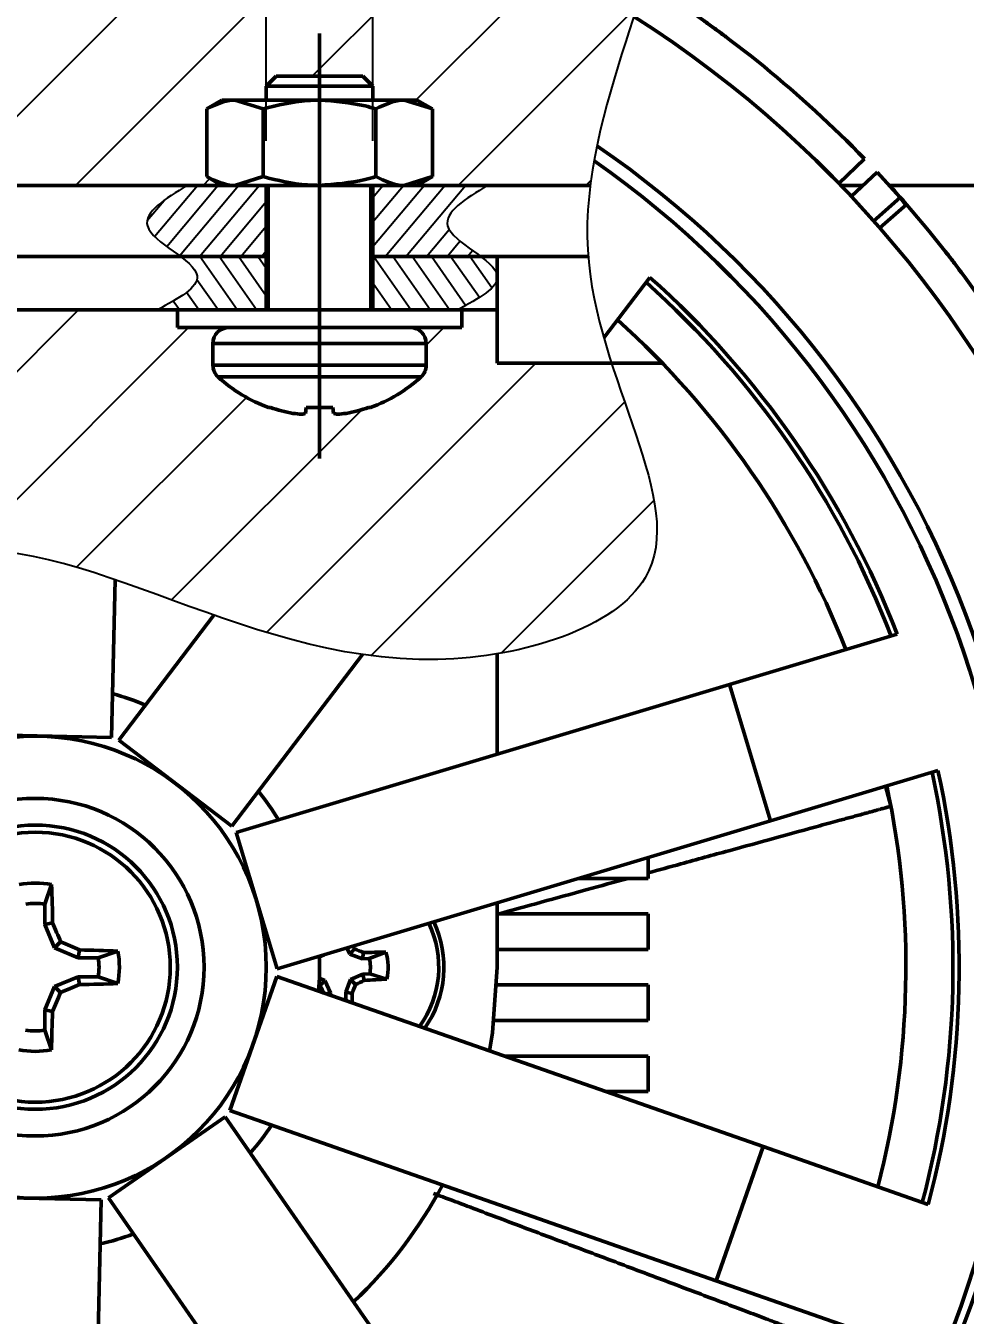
# Model space of a CAD drawing. Header units: inches. Extents: x -1846 to 3013, y 0 to 1997.
# Drawn here: x 2774.52 to 2800.96, y 343.56 to 379.84 of the extents above; entities that cross this region are included whole.
import ezdxf

# ---------------------------------------------------------------- set-up
doc = ezdxf.new("R2010")
doc.units = ezdxf.units.IN
doc.layers.add('Basic', color=7, linetype='Continuous', lineweight=50)
doc.layers.add('Thin', color=3, linetype='Continuous', lineweight=25)
doc.styles.get("Standard").update_dxf_attribs({"font": '', "height": 4})
doc.styles.get('Standard').set_extended_font_data('TCVN 7284', italic=True)
doc.dimstyles.new('TCVN 7284', dxfattribs={"dimscale": 2, "dimtxt": 4, "dimasz": 2.5, "dimexe": 1.25, "dimexo": 0.625, "dimtad": 1, "dimtoh": 1, "dimdec": 0, "dimlfac": 0.66, "dimtxsty": 'Standard', "dimcen": 2.5, "dimclrd": 7, "dimclre": 7, "dimclrt": 7, "dimadec": 0, "dimazin": 0, "dimtfac": 1, "dimtdec": 0, "dimtofl": 0, "dimtmove": 0, "dimatfit": 3, "dimfxl": 1, "dimlwd": 25, "dimlwe": 25, "dimarcsym": 0})
pattern_1 = [(45, (2422.980875405628, -250.585622784545), (-1.796051224213831, 1.796051224213831), [])]

# ---------------------------------------------------------------- blocks, each defined once
blk = doc.blocks.new('*D6')
at = {"layer": 'Basic', "color": 7, "linetype": 'Continuous', "lineweight": 25, "transparency": 16777216}
for p, q in [((2781.290936280948, 376.6033918542945), (2781.290936280948, 396.6942086368789)), ((2784.290936280948, 376.6033918542945), (2784.290936280948, 396.6942086368789)), ((2776.290936280948, 394.1942086368789), (2771.290936280948, 394.1942086368789)), ((2789.290936280948, 394.1942086368789), (2811.290936280948, 394.1942086368789))]:
    blk.add_line(p, q, dxfattribs=at)
at = {"layer": 'Basic', "color": 7, "transparency": 16777216}
for points in [[(2776.290936280948, 395.0275419702122), (2776.290936280948, 393.3608753035456), (2781.290936280948, 394.1942086368789)], [(2789.290936280948, 395.0275419702122), (2789.290936280948, 393.3608753035456), (2784.290936280948, 394.1942086368789)]]:
    blk.add_solid(points, dxfattribs=at)
at = {"layer": 'Defpoints', "color": 0, "transparency": 16777216}
for p in [(2784.290936280948, 394.1942086368789), (2781.290936280948, 375.3533918542945), (2784.290936280948, 375.3533918542945)]:
    blk.add_point(p, dxfattribs=at)
at = {"layer": 'Basic', "color": 7, "transparency": 16777216, "insert": (2802.790936280948, 400.7790571217274), "char_height": 4, "attachment_point": 5}
blk.add_mtext('   h7\\P∅3 N6', dxfattribs=at)

msp = doc.modelspace()

# ---------------------------------------------------------------- hatches: boundary and pattern name
at = {"layer": 'Thin'}
h = msp.add_hatch(dxfattribs=at)
h.set_pattern_fill('ANSI31', color=256, scale=0.8)
h.set_pattern_definition(pattern_1)
edge = h.paths.add_edge_path()
edge.add_spline(control_points=[(2791.636518993025, 380.1097806928914), (2791.738705882992, 380.4254485271862), (2791.836125577238, 380.7295594085366), (2791.923923499895, 381.0198278005267)], knot_values=[38.11097613657608, 38.11097613657608, 38.11097613657608, 38.11097613657608, 38.58466875949338, 38.58466875949338, 38.58466875949338, 38.58466875949338], degree=3, periodic=0)
edge.add_spline(control_points=[(2791.923923499895, 381.0198278005267), (2791.931652512664, 381.045380661464), (2791.939306960504, 381.0708262485761), (2791.946883531565, 381.0961630026426)], knot_values=[38.58466875949338, 38.58466875949338, 38.58466875949338, 38.58466875949338, 38.62636879316722, 38.62636879316722, 38.62636879316722, 38.62636879316722], degree=3, periodic=0)
edge.add_spline(control_points=[(2791.946883531565, 381.0961630026426), (2791.946913368302, 381.0962627794505), (2791.946943203831, 381.0963625545706), (2791.946973038153, 381.096462328003)], knot_values=[38.62636879316722, 38.62636879316722, 38.62636879316722, 38.62636879316722, 38.62653300900323, 38.62653300900323, 38.62653300900323, 38.62653300900323], degree=3, periodic=0)
edge.add_spline(control_points=[(2791.946973038153, 381.096462328003), (2792.249310192004, 382.1075533749291), (2792.885130742929, 385.0951709316033), (2789.266304503622, 384.6179454361994), (2785.943140798604, 384.0541054099748)], knot_values=[38.62653300900323, 38.62653300900323, 38.62653300900323, 38.62653300900323, 40.29067503344459, 44.56123976571877, 44.56123976571877, 44.56123976571877, 44.56123976571877], degree=3, periodic=0)
edge.add_spline(control_points=[(2785.943140798604, 384.0541054099748), (2785.942901458221, 384.0540648011755), (2785.942662114108, 384.0540241912328), (2785.942422766266, 384.0539835801472)], knot_values=[44.56123976571877, 44.56123976571877, 44.56123976571877, 44.56123976571877, 44.56154733967228, 44.56154733967228, 44.56154733967228, 44.56154733967228], degree=3, periodic=0)
edge.add_spline(control_points=[(2785.942422766266, 384.0539835801472), (2785.277780712386, 383.9412111606993), (2784.584380441082, 383.8196262732264), (2783.874093501953, 383.7018179068106)], knot_values=[44.56154733967228, 44.56154733967228, 44.56154733967228, 44.56154733967228, 45.41564563453576, 45.41564563453576, 45.41564563453576, 45.41564563453576], degree=3, periodic=0)
edge.add_spline(control_points=[(2783.874093501953, 383.7018179068106), (2780.64697292008, 383.166566893405), (2775.592207583091, 382.5201167453289), (2772.065840781504, 384.3889210220449), (2771.094932156418, 384.9499758362423)], knot_values=[45.41564563453576, 45.41564563453576, 45.41564563453576, 45.41564563453576, 49.29615931774714, 50.90130278334827, 50.90130278334827, 50.90130278334827, 50.90130278334827], degree=3, periodic=0)
edge.add_spline(control_points=[(2771.094932156418, 384.9499758362423), (2769.488583815111, 385.8782294812114), (2766.540135962598, 387.8592162619597), (2762.962861070387, 386.1825874225434), (2761.132165188785, 385.3245606832573)], knot_values=[50.90130278334827, 50.90130278334827, 50.90130278334827, 50.90130278334827, 53.55697961730271, 56.34055631967582, 56.34055631967582, 56.34055631967582, 56.34055631967582], degree=3, periodic=0)
edge.add_spline(control_points=[(2761.132165188785, 385.3245606832573), (2759.425732903307, 383.5811522468431), (2757.71930061783, 381.8377438104291), (2757.051474342363, 379.9902186591409)], knot_values=[0, 0, 0, 0, 3.105272690179789, 3.105272690179789, 3.105272690179789, 3.105272690179789], degree=3, periodic=0)
edge.add_spline(control_points=[(2757.051474342363, 379.9902186591409), (2756.762951975675, 379.1920285478092), (2756.595781197691, 377.7481675511141), (2757.294334297773, 376.2175206844134), (2757.668684902173, 375.5486552977369)], knot_values=[3.105272690179789, 3.105272690179789, 3.105272690179789, 3.105272690179789, 4.446850071446828, 5.474395939148155, 5.474395939148155, 5.474395939148155, 5.474395939148155], degree=3, periodic=0)
edge.add_spline(control_points=[(2757.668684902173, 375.5486552977369), (2757.673970522907, 375.5392112933336), (2757.679270372118, 375.5297662947411), (2757.684584192291, 375.5203203338762)], knot_values=[5.474395939148155, 5.474395939148155, 5.474395939148155, 5.474395939148155, 5.48890431092603, 5.48890431092603, 5.48890431092603, 5.48890431092603], degree=3, periodic=0)
edge.add_spline(control_points=[(2757.684584192291, 375.5203203338762), (2757.715868492735, 375.4647086895058), (2757.747637038523, 375.4090636919692), (2757.779837280635, 375.3533918542945)], knot_values=[5.48890431092603, 5.48890431092603, 5.48890431092603, 5.48890431092603, 5.574320122325622, 5.574320122325622, 5.574320122325622, 5.574320122325622], degree=3, periodic=0)
edge.add_line((2757.779837280636, 375.3533918542945), (2764.040936280948, 375.3533918542945))
edge.add_line((2764.040936280948, 375.3533918542945), (2763.615509800405, 375.5990119473564))
edge.add_line((2763.615509800405, 375.5990119473564), (2763.615509800405, 377.5077717612327))
edge.add_line((2763.615509800405, 377.5077717612327), (2764.040936280948, 377.7533918542946))
edge.add_line((2764.040936280948, 377.7533918542946), (2764.409366420541, 377.7533918542946))
edge.add_line((2764.409366420541, 377.7533918542946), (2765.290936280948, 377.7533918542946))
edge.add_line((2765.290936280948, 377.7533918542946), (2765.290936280948, 378.1417381990181))
edge.add_line((2765.290936280948, 378.1417381990181), (2765.573778993422, 378.4245809114927))
edge.add_line((2765.573778993423, 378.4245809114929), (2768.008093568474, 378.4245809114929))
edge.add_line((2768.008093568473, 378.4245809114929), (2768.290936280948, 378.1417381990182))
edge.add_line((2768.290936280948, 378.1417381990181), (2768.290936280948, 377.7533918542946))
edge.add_line((2768.290936280948, 377.7533918542946), (2769.172506141355, 377.7533918542946))
edge.add_line((2769.172506141355, 377.7533918542946), (2769.540936280948, 377.7533918542946))
edge.add_line((2769.540936280948, 377.7533918542946), (2769.966362761491, 377.5077717612327))
edge.add_line((2769.966362761491, 377.5077717612327), (2769.966362761491, 375.5990119473564))
edge.add_line((2769.966362761491, 375.5990119473564), (2769.540936280948, 375.3533918542945))
edge.add_line((2769.540936280948, 375.3533918542945), (2780.040936280948, 375.3533918542945))
edge.add_line((2780.040936280948, 375.3533918542945), (2779.615509800405, 375.5990119473564))
edge.add_line((2779.615509800405, 375.5990119473564), (2779.615509800405, 377.5077717612327))
edge.add_line((2779.615509800405, 377.5077717612327), (2780.040936280948, 377.7533918542946))
edge.add_line((2780.040936280948, 377.7533918542946), (2780.409366420541, 377.7533918542946))
edge.add_line((2780.409366420541, 377.7533918542946), (2781.290936280948, 377.7533918542946))
edge.add_line((2781.290936280948, 377.7533918542946), (2781.290936280948, 378.1417381990181))
edge.add_line((2781.290936280948, 378.1417381990181), (2781.573778993422, 378.4245809114927))
edge.add_line((2781.573778993423, 378.4245809114929), (2784.008093568474, 378.4245809114929))
edge.add_line((2784.008093568473, 378.4245809114929), (2784.290936280948, 378.1417381990182))
edge.add_line((2784.290936280948, 378.1417381990181), (2784.290936280948, 377.7533918542946))
edge.add_line((2784.290936280948, 377.7533918542946), (2785.172506141355, 377.7533918542946))
edge.add_line((2785.172506141355, 377.7533918542946), (2785.540936280948, 377.7533918542946))
edge.add_line((2785.540936280948, 377.7533918542946), (2785.966362761491, 377.5077717612327))
edge.add_line((2785.966362761491, 377.5077717612327), (2785.966362761491, 375.5990119473564))
edge.add_line((2785.966362761491, 375.5990119473564), (2785.540936280948, 375.3533918542945))
edge.add_line((2785.540936280948, 375.3533918542945), (2790.40962958287, 375.3533918542945))
edge.add_spline(control_points=[(2790.409629582869, 375.353391854294), (2790.438720931038, 375.5857286624429), (2790.474426053988, 375.8175738287511), (2790.515575506266, 376.0483767777931)], knot_values=[35.97891207341614, 35.97891207341614, 35.97891207341614, 35.97891207341614, 36.2736523685154, 36.2736523685154, 36.2736523685154, 36.2736523685154], degree=3, periodic=0)
edge.add_spline(control_points=[(2790.515575506266, 376.0483767777931), (2790.540478955189, 376.1880576030456), (2790.567376450536, 376.3273567045838), (2790.596008773632, 376.4661520421436)], knot_values=[36.2736523685154, 36.2736523685154, 36.2736523685154, 36.2736523685154, 36.45202776547431, 36.45202776547431, 36.45202776547431, 36.45202776547431], degree=3, periodic=0)
edge.add_spline(control_points=[(2790.596008773632, 376.4661520421436), (2790.862298556694, 377.7569931731895), (2791.278643935537, 379.0042607540601), (2791.636518993025, 380.1097806928914)], knot_values=[36.45202776547431, 36.45202776547431, 36.45202776547431, 36.45202776547431, 38.11097613657608, 38.11097613657608, 38.11097613657608, 38.11097613657608], degree=3, periodic=0)
h = msp.add_hatch(dxfattribs=at)
h.set_pattern_fill('ANSI31', color=256, scale=0.14, angle=5)
h.set_pattern_definition([(49.99999999999999, (2422.980875405628, -250.585622784545), (-0.3405067549663857, 0.2857190925056667), [])])
edge = h.paths.add_edge_path()
edge.add_line((2765.290936280948, 373.3533918542945), (2765.290936280948, 375.3533918542945))
edge.add_line((2765.290936280948, 375.3533918542945), (2763.42650696652, 375.3533918542945))
edge.add_spline(control_points=[(2763.42650696652, 375.3533918542945), (2762.78829629783, 374.9663973835646), (2761.700627902778, 374.3068633526831), (2762.782730044567, 373.628160189084), (2763.152057339041, 373.3533918542945)], knot_values=[0, 0, 0, 0, 0.8256060799085844, 1.407036397123466, 1.407036397123466, 1.407036397123466, 1.407036397123466], degree=3, periodic=0)
edge.add_line((2763.152057339041, 373.3533918542945), (2765.290936280948, 373.3533918542945))
edge = h.paths.add_edge_path()
edge.add_line((2770.686487538073, 375.3533918542945), (2768.290936280948, 375.3533918542945))
edge.add_line((2768.290936280948, 375.3533918542945), (2768.290936280948, 373.3533918542945))
edge.add_line((2768.290936280948, 373.3533918542945), (2770.858829079983, 373.3533918542945))
edge.add_spline(control_points=[(2770.858829079984, 373.3533918542945), (2770.483262623427, 373.6366202059738), (2769.372398590955, 374.3155107709107), (2770.430872555955, 374.9752360244585), (2771.054120388095, 375.3533918542945)], knot_values=[0.01886335774924852, 0.01886335774924852, 0.01886335774924852, 0.01886335774924852, 0.6190167807937274, 1.425759502953063, 1.425759502953063, 1.425759502953063, 1.425759502953063], degree=3, periodic=0)
edge = h.paths.add_edge_path()
edge.add_line((2781.290936280948, 373.3533918542945), (2781.290936280948, 375.3533918542945))
edge.add_line((2781.290936280948, 375.3533918542945), (2779.071098825947, 375.3533918542945))
edge.add_spline(control_points=[(2779.071098825947, 375.3533918542945), (2778.447850993808, 374.9752360244585), (2777.389377028807, 374.3155107709107), (2778.50024106128, 373.6366202059738), (2778.875807517836, 373.3533918542945)], knot_values=[0.01886335774924851, 0.01886335774924851, 0.01886335774924851, 0.01886335774924851, 0.8256060799085844, 1.425759502953063, 1.425759502953063, 1.425759502953063, 1.425759502953063], degree=3, periodic=0)
edge.add_line((2778.875807517836, 373.3533918542945), (2781.290936280948, 373.3533918542945))
edge = h.paths.add_edge_path()
edge.add_spline(control_points=[(2787.324114243015, 373.3533918542945), (2786.948547786458, 373.6366202059738), (2785.837683753985, 374.3155107709107), (2786.896157718987, 374.9752360244585), (2787.519405551126, 375.3533918542945)], knot_values=[0.01886335774924852, 0.01886335774924852, 0.01886335774924852, 0.01886335774924852, 0.6190167807937274, 1.425759502953063, 1.425759502953063, 1.425759502953063, 1.425759502953063], degree=3, periodic=0)
edge.add_line((2787.151772701105, 375.3533918542945), (2784.290936280948, 375.3533918542945))
edge.add_line((2784.290936280948, 375.3533918542945), (2784.290936280948, 373.3533918542945))
edge.add_line((2784.290936280948, 373.3533918542945), (2787.324114243014, 373.3533918542945))
h = msp.add_hatch(dxfattribs=at)
h.set_pattern_fill('ANSI31', color=256, scale=0.14, angle=80)
h.set_pattern_definition([(125, (2422.980875405628, -250.585622784545), (-0.3641130836864568, -0.25495472595804), [])])
edge = h.paths.add_edge_path()
edge.add_line((2765.290936280948, 371.8533918542945), (2765.290936280948, 373.3533918542945))
edge.add_line((2765.290936280948, 373.3533918542945), (2763.15205733904, 373.3533918542945))
edge.add_spline(control_points=[(2763.152057339041, 373.3533918542945), (2763.411989385884, 373.1600102744914), (2764.020409330837, 372.6362883018209), (2763.157098780812, 372.1574721059668), (2762.591083961745, 371.8533918542943)], knot_values=[1.407036397123466, 1.407036397123466, 1.407036397123466, 1.407036397123466, 1.816246262498185, 2.531669368824122, 2.531669368824122, 2.531669368824122, 2.531669368824122], degree=3, periodic=0)
edge.add_line((2763.126835170513, 371.8533918542945), (2765.290936280948, 371.8533918542945))
edge = h.paths.add_edge_path()
edge.add_spline(control_points=[(2770.213028028517, 371.8533918542945), (2770.796005547024, 372.1662990631004), (2771.688188044207, 372.6451688755322), (2771.103189476815, 373.1691107738042), (2770.858829079984, 373.3533918542945)], knot_values=[1.425759502953063, 1.425759502953063, 1.425759502953063, 1.425759502953063, 2.161986335596903, 2.552473095142025, 2.552473095142025, 2.552473095142025, 2.552473095142025], degree=3, periodic=0)
edge.add_line((2770.858829079984, 373.3533918542945), (2768.290936280948, 373.3533918542945))
edge.add_line((2768.290936280948, 373.3533918542945), (2768.290936280948, 371.8533918542945))
edge.add_line((2768.290936280948, 371.8533918542945), (2770.213028028517, 371.8533918542945))
edge = h.paths.add_edge_path()
edge.add_line((2781.290936280948, 371.8533918542945), (2781.290936280948, 373.3533918542945))
edge.add_line((2781.290936280948, 373.3533918542945), (2778.875807517836, 373.3533918542945))
edge.add_spline(control_points=[(2778.875807517836, 373.3533918542945), (2779.120167914667, 373.1691107738042), (2779.70516648206, 372.6451688755322), (2778.812983984876, 372.1662990631004), (2778.23000646637, 371.8533918542945)], knot_values=[1.425759502953063, 1.425759502953063, 1.425759502953063, 1.425759502953063, 1.816246262498185, 2.552473095142025, 2.552473095142025, 2.552473095142025, 2.552473095142025], degree=3, periodic=0)
edge.add_line((2778.741808109461, 371.8533918542945), (2778.790936280948, 371.8533918542945))
edge.add_line((2778.790936280948, 371.8533918542945), (2781.290936280948, 371.8533918542945))
edge = h.paths.add_edge_path()
edge.add_spline(control_points=[(2786.678313191548, 371.8533918542945), (2787.198836891007, 372.1327776157428), (2787.719360590467, 372.4121633771912), (2787.790936280948, 372.7052475427714)], knot_values=[1.895117532699472, 1.895117532699472, 1.895117532699472, 1.895117532699472, 2.552473095142026, 2.552473095142026, 2.552473095142026, 2.552473095142026], degree=3, periodic=0)
edge.add_line((2787.790936280948, 372.7052475427716), (2787.790936280948, 372.839811973901))
edge.add_spline(control_points=[(2787.790936280946, 372.8398119739041), (2787.749303042887, 373.0070556531681), (2787.55534014615, 373.1790159741616), (2787.324114243015, 373.3533918542945)], knot_values=[1.425759502953063, 1.425759502953063, 1.425759502953063, 1.425759502953063, 1.795257403631838, 1.795257403631838, 1.795257403631838, 1.795257403631838], degree=3, periodic=0)
edge.add_line((2787.324114243015, 373.3533918542945), (2784.290936280948, 373.3533918542945))
edge.add_line((2784.290936280948, 373.3533918542945), (2784.290936280948, 371.8533918542945))
edge.add_line((2784.290936280948, 371.8533918542945), (2786.678313191548, 371.8533918542945))
h = msp.add_hatch(dxfattribs=at)
h.set_pattern_fill('ANSI31', color=256, scale=0.8)
h.set_pattern_definition(pattern_1)
edge = h.paths.add_edge_path()
edge.add_spline(control_points=[(2769.806234939812, 364.0615712652271), (2770.409146606173, 364.4072115250591), (2771.452285829559, 364.9430911181922), (2772.556708767994, 365.0881771574124), (2773.05461498078, 365.0926017513999)], knot_values=[18.87042433132445, 18.87042433132445, 18.87042433132445, 18.87042433132445, 19.99110373480647, 20.87166120097929, 20.87166120097929, 20.87166120097929, 20.87166120097929], degree=3, periodic=0)
edge.add_spline(control_points=[(2773.05461498078, 365.0926017513999), (2774.306051253051, 365.1037225152385), (2775.63299543455, 364.7395136830088), (2777.036843591585, 364.2579169759223)], knot_values=[20.87166120097929, 20.87166120097929, 20.87166120097929, 20.87166120097929, 23.08485220902631, 23.08485220902631, 23.08485220902631, 23.08485220902631], degree=3, periodic=0)
edge.add_spline(control_points=[(2777.036843591585, 364.2579169759223), (2777.933158637489, 363.9504318875555), (2778.860823130961, 363.5950943311938), (2779.820200424121, 363.2590384182703)], knot_values=[23.08485220902631, 23.08485220902631, 23.08485220902631, 23.08485220902631, 24.49790845020978, 24.49790845020978, 24.49790845020978, 24.49790845020978], degree=3, periodic=0)
edge.add_spline(control_points=[(2779.820200424121, 363.2590384182703), (2781.153078092186, 362.7921507560847), (2782.547167721832, 362.3624804707625), (2784.003443697334, 362.1500579488921)], knot_values=[24.49790845020978, 24.49790845020978, 24.49790845020978, 24.49790845020978, 26.46108927700548, 26.46108927700548, 26.46108927700548, 26.46108927700548], degree=3, periodic=0)
edge.add_spline(control_points=[(2784.003443697334, 362.1500579488921), (2784.694499537119, 362.0492557474485), (2785.945316732604, 361.9572151801964), (2787.240534402636, 362.0796894091528), (2787.790936280948, 362.1717585652938)], knot_values=[26.46108927700548, 26.46108927700548, 26.46108927700548, 26.46108927700548, 27.39268987863171, 28.11380434230396, 28.11380434230396, 28.11380434230396, 28.11380434230396], degree=3, periodic=0)
edge.add_spline(control_points=[(2787.790936280948, 362.1717585652938), (2789.634646320689, 362.4801674465417), (2793.598871129481, 364.2323828313841), (2791.780566207815, 367.9398217244583), (2791.006469801738, 370.3533918542945)], knot_values=[28.11380434230396, 28.11380434230396, 28.11380434230396, 28.11380434230396, 30.52935928290665, 33.81898774493276, 33.81898774493276, 33.81898774493276, 33.81898774493276], degree=3, periodic=0)
edge.add_line((2791.006469801738, 370.3533918542945), (2787.790936280948, 370.3533918542945))
edge.add_line((2787.790936280948, 370.3533918542945), (2787.790936280948, 371.8533918542945))
edge.add_line((2787.790936280948, 371.8533918542945), (2786.790936280948, 371.8533918542945))
edge.add_line((2786.790936280948, 371.8533918542945), (2786.790936280948, 371.3533918542945))
edge.add_line((2786.790936280948, 371.3533918542945), (2785.340936280948, 371.3533918542947))
edge.add_arc((2785.340936280948, 370.9033918542947), 0.4500000000000455, 0, 90, ccw=False)
edge.add_line((2785.790936280948, 370.9033918542947), (2785.790936280948, 370.2948464531922))
edge.add_arc((2785.340936280948, 370.2948464531918), 0.4500000000000224, -47.50726717769862, 5.792344381916337e-11, ccw=False)
edge.add_arc((2782.790936280949, 373.0783918542949), 4.224999999999939, 289.82503240270796, 312.49273282227296, ccw=False)
edge.add_line((2784.223840622943, 369.1037962589304), (2784.173058182254, 369.1037962589304))
edge.add_arc((2782.791445034883, 373.1101485360813), 4.237890213021575, 280.16619983962806, 289.0270421754883, ccw=False)
edge.add_arc((2783.041808331423, 372.4867920368439), 3.582728030654729, 273.96401252023173, 277.9842121646001, ccw=False)
edge.add_arc((2783.406115747164, 369.6132547364813), 0.7102614640438923, 251.7310598041644, 260.5485091003095, ccw=False)
edge.add_line((2783.183464595534, 368.9387936093705), (2783.169028734245, 369.1037962589303))
edge.add_line((2783.169028734245, 369.1037962589304), (2782.412843827651, 369.1037962589304))
edge.add_line((2782.412843827651, 369.1037962589304), (2782.398407966362, 368.9387936093706))
edge.add_arc((2782.175756814729, 369.6132547364983), 0.7102614640612569, 279.4514908995973, 288.2689401956497, ccw=False)
edge.add_arc((2782.540064230465, 372.4867920367591), 3.582728030569815, 262.0157878354149, 266.03598747978526, ccw=False)
edge.add_arc((2782.790427527008, 373.110148536054), 4.237890212993646, 250.9729578244764, 259.8338001604516, ccw=False)
edge.add_line((2781.408814379642, 369.1037962589304), (2781.358031938953, 369.1037962589304))
edge.add_arc((2782.790936280948, 373.0783918542949), 4.224999999999951, 227.5072671777243, 250.1749675972934, ccw=False)
edge.add_arc((2780.240936280948, 370.294846453192), 0.449999999999919, 180, 227.5072671777243, ccw=False)
edge.add_line((2779.790936280948, 370.294846453192), (2779.790936280948, 370.9033918542948))
edge.add_arc((2780.240936280948, 370.9033918542947), 0.4499999999999318, 90, 179.9999999999855, ccw=False)
edge.add_line((2780.240936280948, 371.3533918542945), (2778.790936280948, 371.3533918542944))
edge.add_line((2778.790936280948, 371.3533918542945), (2778.790936280948, 371.8533918542945))
edge.add_line((2778.790936280948, 371.8533918542945), (2777.207775981391, 371.8533918542945))
edge.add_line((2777.207775981391, 371.8533918542945), (2770.790936280948, 371.8533918542945))
edge.add_line((2770.790936280948, 371.8533918542945), (2770.790936280948, 371.3533918542945))
edge.add_line((2770.790936280948, 371.3533918542945), (2769.340936280948, 371.3533918542947))
edge.add_arc((2769.340936280948, 370.9033918542947), 0.4500000000000455, 0, 90, ccw=False)
edge.add_line((2769.790936280948, 370.9033918542947), (2769.790936280948, 370.2948464531922))
edge.add_arc((2769.340936280948, 370.2948464531918), 0.4500000000000212, -47.50726717769862, 5.792344381916337e-11, ccw=False)
edge.add_arc((2766.790936280949, 373.0783918542949), 4.224999999999977, 289.82503240270876, 312.4927328222735, ccw=False)
edge.add_line((2768.223840622943, 369.1037962589304), (2768.173058182254, 369.1037962589304))
edge.add_arc((2766.791445034883, 373.1101485360811), 4.237890213021234, 280.16619983963074, 289.02704217548836, ccw=False)
edge.add_arc((2767.041808331423, 372.4867920368434), 3.582728030654285, 273.96401252023315, 277.9842121646058, ccw=False)
edge.add_arc((2767.406115747164, 369.6132547364813), 0.7102614640438885, 251.7310598041688, 260.54850910031405, ccw=False)
edge.add_line((2767.183464595534, 368.9387936093705), (2767.169028734245, 369.1037962589303))
edge.add_line((2767.169028734245, 369.1037962589304), (2766.412843827651, 369.1037962589304))
edge.add_line((2766.412843827651, 369.1037962589304), (2766.398407966362, 368.9387936093706))
edge.add_arc((2766.175756814729, 369.6132547364983), 0.7102614640611996, 279.4514908996199, 288.2689401956656, ccw=False)
edge.add_arc((2766.540064230465, 372.4867920367589), 3.582728030569497, 262.01578783541356, 266.03598747978697, ccw=False)
edge.add_arc((2766.790427527008, 373.1101485360542), 4.237890212993937, 250.9729578244765, 259.8338001604502, ccw=False)
edge.add_line((2765.408814379642, 369.1037962589304), (2765.358031938953, 369.1037962589304))
edge.add_arc((2766.790936280948, 373.0783918542949), 4.224999999999967, 227.5072671777243, 250.1749675972934, ccw=False)
edge.add_arc((2764.240936280948, 370.294846453192), 0.4499999999999191, 180, 227.5072671777243, ccw=False)
edge.add_line((2763.790936280948, 370.294846453192), (2763.790936280948, 370.9033918542948))
edge.add_arc((2764.240936280948, 370.9033918542947), 0.4499999999999318, 90, 179.9999999999855, ccw=False)
edge.add_line((2764.240936280948, 371.3533918542945), (2762.790936280948, 371.3533918542944))
edge.add_line((2762.790936280948, 371.3533918542945), (2762.790936280948, 371.8533918542944))
edge.add_line((2762.790936280948, 371.8533918542945), (2761.790936280948, 371.8533918542945))
edge.add_line((2761.790936280948, 371.8533918542945), (2761.790936280948, 370.3533918542946))
edge.add_line((2761.790936280948, 370.3533918542945), (2760.442922212205, 370.3533918542945))
edge.add_spline(control_points=[(2760.442922212187, 370.3533918544091), (2760.556004072217, 369.7377330745936), (2760.353669633331, 367.6382107311603), (2753.714815360062, 364.5266850886302), (2758.847318256459, 362.2153749878613), (2761.790936280952, 361.864419549744)], knot_values=[8.188346657290012, 8.188346657290012, 8.188346657290012, 8.188346657290012, 9.215141737459655, 11.83767060687538, 15.10465467858662, 15.10465467858662, 15.10465467858662, 15.10465467858662], degree=3, periodic=0)
edge.add_spline(control_points=[(2761.790936280952, 361.864419549744), (2762.738771556595, 361.7514130585286), (2764.359606617338, 361.7235558285259), (2765.701070650021, 362.0512094751288), (2766.213458537902, 362.2235970224725)], knot_values=[15.10465467858662, 15.10465467858662, 15.10465467858662, 15.10465467858662, 16.15661275275405, 16.88474223010058, 16.88474223010058, 16.88474223010058, 16.88474223010058], degree=3, periodic=0)
edge.add_spline(control_points=[(2766.213458537902, 362.2235970224725), (2767.610791690182, 362.6937151510255), (2768.73796251436, 363.4491466277456), (2769.806234939812, 364.0615712652271)], knot_values=[16.88474223010058, 16.88474223010058, 16.88474223010058, 16.88474223010058, 18.87042433132445, 18.87042433132445, 18.87042433132445, 18.87042433132445], degree=3, periodic=0)

# ---------------------------------------------------------------- linework, layer by layer
at = {"layer": 'Basic'}
for p, q in [((2782.790936280948, 367.6711389760152), (2782.790936280948, 379.632030130217)), ((2781.290936280948, 378.1417381990181), (2781.573778993423, 378.4245809114929)), ((2781.290936280948, 377.7533918542946), (2781.290936280948, 378.1417381990181)), ((2781.290936280948, 378.1417381990181), (2784.290936280948, 378.1417381990181)), ((2784.008093568473, 378.4245809114929), (2781.573778993423, 378.4245809114929)), ((2784.290936280948, 378.1417381990181), (2784.008093568473, 378.4245809114929)), ((2784.290936280948, 378.1417381990181), (2784.290936280948, 377.7533918542946)), ((2780.040936280948, 377.7533918542946), (2779.615509800405, 377.5077717612327)), ((2780.040936280948, 377.7533918542946), (2780.409366420541, 377.7533918542946)), ((2781.203223040677, 377.5077717612327), (2780.409366420541, 377.7533918542946)), ((2782.790936280948, 377.7533918542946), (2780.409366420541, 377.7533918542946)), ((2782.790936280948, 377.7533918542946), (2785.172506141355, 377.7533918542946)), ((2785.966362761491, 377.5077717612327), (2785.172506141355, 377.7533918542946)), ((2785.172506141355, 377.7533918542946), (2785.540936280948, 377.7533918542946)), ((2785.966362761491, 377.5077717612327), (2785.540936280948, 377.7533918542946)), ((2779.615509800405, 375.5990119473564), (2779.615509800405, 377.5077717612327)), ((2781.203223040677, 375.5990119473564), (2781.203223040677, 377.5077717612327)), ((2784.378649521219, 375.599011947356), (2784.378649521219, 377.5077717612327)), ((2785.966362761491, 375.5990119473564), (2785.966362761491, 377.5077717612327)), ((2797.405816702019, 375.4058514679865), (2798.123589797733, 376.1021285558396)), ((2779.615509800405, 375.5990119473564), (2780.040936280948, 375.3533918542945)), ((2781.203223040677, 375.5990119473564), (2780.409366420541, 375.3533918542945)), ((2785.966362761491, 375.5990119473564), (2785.172506141355, 375.3533918542945)), ((2785.540936280948, 375.3533918542945), (2785.966362761491, 375.5990119473564)), ((2797.753989454189, 375.0412257443087), (2798.482642948408, 375.7261082782967)), ((2798.482643093696, 375.7261081237244), (2799.132225847425, 375.0144719730325)), ((2757.779837280634, 375.3533918542945), (2790.409629582865, 375.3533918542945)), ((2781.290936280948, 371.8533918542945), (2781.290936280948, 375.3533918542945)), ((2784.290936280948, 375.3533918542945), (2784.290936280948, 371.8533918542945)), ((2797.456589220815, 375.3533918542945), (2798.086106153813, 375.3533918542945)), ((2798.822859172405, 375.3533918542945), (2807.631851089976, 375.3533918542943)), ((2807.631851089976, 375.3533918542945), (2798.822859172405, 375.3533918542945)), ((2798.383888022931, 374.351154175568), (2799.132225847425, 375.0144719730325)), ((2799.132225999731, 375.0144718012049), (2799.293585059065, 374.7996289817103)), ((2798.555464880104, 374.1559950198731), (2799.309164481383, 374.8132140937224)), ((2777.241532736408, 373.3533918542945), (2768.290936280948, 373.3533918542945)), ((2781.290936280948, 373.3533918542945), (2777.241532736408, 373.3533918542945)), ((2790.350214678001, 373.3533918542945), (2784.290936280948, 373.3533918542945)), ((2787.790936280948, 370.3533918542945), (2787.790936280948, 373.3533918542945)), ((2792.087237627753, 372.7657064952774), (2790.790906376555, 371.0633626353439)), ((2778.790936280948, 371.8533918542945), (2761.790936280948, 371.8533918542945)), ((2787.790936280948, 371.8533918542945), (2777.207775981391, 371.8533918542945)), ((2778.790936280948, 371.8533918542945), (2778.790936280948, 371.3533918542945)), ((2786.790936280948, 371.3533918542945), (2786.790936280948, 371.8533918542945)), ((2786.790936280948, 371.3533918542945), (2778.790936280948, 371.3533918542945)), ((2779.790936280948, 370.9033918542947), (2779.790936280948, 370.294846453192)), ((2785.790936280948, 370.9033918542947), (2779.790936280948, 370.9033918542947)), ((2785.790936280948, 370.294846453192), (2785.790936280948, 370.9033918542947)), ((2785.790936280948, 370.294846453192), (2779.790936280948, 370.294846453192)), ((2787.790936280948, 370.3533918542945), (2791.006469801738, 370.3533918542945)), ((2792.433215045314, 370.3533918542945), (2791.006469801738, 370.3533918542945)), ((2785.644909790882, 369.9630330941201), (2779.936962771014, 369.9630330941201)), ((2781.408814379641, 369.1037962589304), (2781.358031938952, 369.1037962589304)), ((2782.412843827651, 369.1037962589304), (2782.398407966362, 368.9387936093705)), ((2783.169028734245, 369.1037962589304), (2782.412843827651, 369.1037962589304)), ((2783.183464595534, 368.9387936093705), (2783.169028734245, 369.1037962589304)), ((2784.223840622945, 369.1037962589304), (2784.173058182255, 369.1037962589304)), ((2777.036843591585, 364.2579169759223), (2776.936798534043, 359.8123597463883)), ((2779.820200424121, 363.2590384182701), (2777.141110419565, 359.7408539918366)), ((2799.044045724969, 362.7228466034441), (2794.328988074164, 361.3072922890243)), ((2784.003443697334, 362.1500579488921), (2780.323461383293, 357.3175004593)), ((2787.790936280948, 359.3444387866479), (2787.790936280948, 362.1717585652938)), ((2794.328988074164, 361.3072922890243), (2780.446723142853, 357.1395595754944)), ((2795.47915261837, 357.4762191337255), (2794.328988074164, 361.3072922890243)), ((2776.936798534043, 359.8123597463883), (2772.937811054806, 359.9023549734908)), ((2780.323461383293, 357.3175004593), (2777.141110419565, 359.7408539918366)), ((2800.194210269175, 358.8917734481453), (2795.47915261837, 357.4762191337255)), ((2798.713691525075, 358.447292202951), (2798.868949929923, 357.8810025618596)), ((2795.47915261837, 357.4762191337255), (2781.596887687059, 353.3084864201952)), ((2781.596887687059, 353.3084864201952), (2780.446723142853, 357.1395595754944)), ((2792.040801144825, 356.4439574683694), (2792.040801144825, 355.8533918542945)), ((2775.063581078168, 355.1265064390667), (2775.251989608484, 355.6760448523656)), ((2790.07369123701, 355.8533918542945), (2792.040801144825, 355.8533918542945)), ((2775.062560752118, 354.5570513108659), (2775.063581078168, 355.1265064390667)), ((2787.790936280948, 353.353391854294), (2787.790936280948, 355.1680633034831)), ((2775.062560752118, 354.5570513108659), (2775.279788039242, 354.5998560302486)), ((2775.335136619639, 353.8956455298174), (2775.062560752118, 354.5570513108659)), ((2792.040801144825, 354.8533918542945), (2787.790936280948, 354.8533918542945)), ((2792.040801144825, 354.8533918542945), (2792.040801144825, 353.8533918542945)), ((2775.335136619639, 353.8956455298174), (2775.506093450808, 354.0659908300016)), ((2775.995561376847, 353.6207012612341), (2775.335136619639, 353.8956455298174)), ((2775.995561376847, 353.6207012612341), (2776.039144256554, 353.837773762645)), ((2776.565016505048, 353.6196809351853), (2777.115226552876, 353.8061189818824)), ((2783.640233896979, 353.7242139509227), (2783.561897753619, 353.8984216200594)), ((2783.640233896979, 353.7242139509227), (2783.774364421868, 353.8666098911709)), ((2787.790936280948, 353.8533918542945), (2792.040801144825, 353.8533918542945)), ((2776.565016505048, 353.6196809351853), (2775.995561376847, 353.6207012612341)), ((2782.92011418432, 353.7026894703255), (2782.785719422669, 353.64225603839)), ((2782.92011418432, 353.7026894703255), (2782.917654041904, 353.7050068130312)), ((2782.921423509827, 353.7061384824561), (2782.92011418432, 353.7026894703255)), ((2783.997241282546, 353.5886856145549), (2783.640233896979, 353.7242139509227)), ((2783.997241282546, 353.5886856145549), (2784.027388435866, 353.7681081357924)), ((2784.189783667449, 353.5944407338153), (2783.997241282546, 353.5886856145549)), ((2784.189783667449, 353.5944407338153), (2784.661144995375, 353.7726089009667)), ((2775.333189956458, 352.80919151559), (2775.994595737507, 353.081767383111)), ((2775.994595737507, 353.081767383111), (2776.037400456889, 352.864540095988)), ((2775.994595737507, 353.081767383111), (2776.564050865707, 353.0807470570622)), ((2776.564050865707, 353.0807470570622), (2777.113589279007, 352.8923385267457)), ((2780.270671879471, 349.3166247306373), (2781.592017518019, 353.0920777767616)), ((2795.272737592375, 348.3040537749781), (2781.592017518019, 353.0920777767616)), ((2783.661758377577, 353.0040942382631), (2784.010033726533, 353.1607035758421)), ((2784.010033726533, 353.1607035758421), (2784.202576111436, 353.1664586951025)), ((2784.010033726533, 353.1607035758421), (2784.050843414889, 352.9834019646911)), ((2784.202576111436, 353.1664586951025), (2784.683737379749, 353.0167615637812)), ((2775.058245687875, 352.1487667583823), (2775.333189956458, 352.80919151559)), ((2775.333189956458, 352.80919151559), (2775.503535256642, 352.6382346844213)), ((2782.784876802745, 353.0420802194795), (2782.941638664916, 352.9825697576658)), ((2782.941638664916, 352.9825697576658), (2782.807508140028, 352.8401738174176)), ((2782.941638664916, 352.9825697576658), (2783.098248002496, 352.6342944087093)), ((2783.526230041209, 352.6470868526964), (2783.661758377577, 353.0040942382631)), ((2783.661758377577, 353.0040942382631), (2783.804154317824, 352.8699637133742)), ((2792.040801144825, 352.8533918542945), (2787.781317337715, 352.8533918542945)), ((2792.040801144825, 352.8533918542945), (2792.040801144825, 351.8533918542945)), ((2783.098248002496, 352.6342944087093), (2782.978672584411, 352.6067716156828)), ((2783.098248002496, 352.6342944087093), (2783.100343468081, 352.5641888343554)), ((2783.526230041209, 352.6470868526964), (2783.705652562446, 352.6169396993765)), ((2783.531985160469, 352.454544467793), (2783.526230041209, 352.6470868526964)), ((2783.531985160469, 352.454544467793), (2783.550029579615, 352.4068061904892)), ((2775.057225361826, 351.5793116301815), (2775.058245687875, 352.1487667583823)), ((2775.058245687875, 352.1487667583823), (2775.275318189286, 352.1051838786751)), ((2787.704107851093, 351.8533918542945), (2792.040801144825, 351.8533918542945)), ((2775.057225361826, 351.5793116301815), (2775.243663408523, 351.0291015823535)), ((2792.040801144825, 350.8533918542945), (2787.988567624759, 350.8533918542945)), ((2792.040801144825, 350.8533918542945), (2792.040801144825, 349.8533918542945)), ((2790.845846550106, 349.8533918542945), (2792.040801144825, 349.8533918542945)), ((2776.85138332261, 346.8666708776478), (2780.139530020873, 349.1444090739075)), ((2788.393135160442, 337.2294907865413), (2780.139530020873, 349.1444090739075)), ((2793.951391953827, 344.5286007288538), (2780.270671879471, 349.3166247306373)), ((2793.951391953827, 344.5286007288538), (2795.272737592375, 348.3040537749781)), ((2799.919341311168, 346.6778199209531), (2795.272737592375, 348.3040537749781)), ((2772.645074027853, 346.8944239622007), (2776.644061507091, 346.8044287350982)), ((2776.317955078279, 332.3137099747461), (2776.644061507091, 346.8044287350982)), ((2785.104988462179, 334.9517525902821), (2776.85138332261, 346.8666708776478)), ((2798.59799567262, 342.9023668748288), (2793.951391953827, 344.5286007288538))]:
    msp.add_line(p, q, dxfattribs=at)
at = {"layer": 'Basic', "flags": 128}
for points in [[(2787.575752217046, 350.9978703663675), (2787.6586150254, 351.5032989567418), (2787.790936280948, 353.353391854294)], [(2783.460084878478, 352.438285336728), (2783.479446445066, 352.4420768129595), (2783.531985160469, 352.454544467793)]]:
    msp.add_lwpolyline(points, dxfattribs=at)
at = {"layer": 'Basic'}
for radius in [6.500000000000025, 4.749999999999983, 4.00000000000001, 3.799109022533832]:
    msp.add_circle((2774.790936280948, 353.3533918542945), radius, dxfattribs=at)
for centre, radius, start, end in [((2774.437077639166, 353.1249846566944), 33.00000000000006, 44.12907216395686, 57.45176319574558), ((2774.437077639166, 353.1249846566944), 32.0000000000001, 122.9063086503064, 57.48757152647449), ((2774.790936280948, 353.3533918542945), 28.00000000000005, 127.6575851023333, 55.63472167264027), ((2774.437077639166, 353.1249846566944), 28.00000000000001, 126.7890938006399, 54.95412892232656), ((2774.437077639166, 353.1249846566944), 33.00000000000004, 41.08799465152328, 42.11153775114018), ((2774.437077639166, 353.1249846566944), 33.00000000000001, 27.76543580031916, 41.08812683211953), ((2774.790936280948, 353.3533918542945), 25.99999999999996, 21.12253033351259, 48.29907876196892), ((2774.790936280948, 353.3533918542945), 25.82502267294812, 21.15248178238376, 48.26912731310821), ((2774.790936280948, 353.3533918542945), 24.49999999999998, 21.39322141001632, 48.02838768547357), ((2780.240936280948, 370.9033918542947), 0.4499999999999318, 90, 180), ((2785.340936280948, 370.9033918542947), 0.4500000000000455, 0, 90), ((2780.240936280948, 370.294846453192), 0.4499999999999363, 180, 227.5072671777213), ((2785.340936280948, 370.294846453192), 0.4500000000000455, 312.4927328222831, 0), ((2782.790936280948, 373.0783918542949), 4.225000000000075, 227.5072671777169, 250.1749675972692), ((2782.790936280948, 373.0783918542949), 4.225000000000075, 289.8250324027307, 312.4927328222831), ((2782.790427527008, 373.1101485360542), 4.237890212993912, 250.9729578244686, 259.8338001603973), ((2782.791445034882, 373.1101485360811), 4.237890213021393, 280.1661998396283, 289.0270421754902), ((2782.540064230465, 372.4867920367593), 3.582728030570014, 262.0157878353406, 266.0359874798027), ((2782.175756814728, 369.6132547364983), 0.7102614640612418, 279.4514908997116, 288.268940195698), ((2783.406115747164, 369.6132547364815), 0.7102614640441367, 251.7310598041928, 260.5485091003677), ((2783.041808331423, 372.4867920368439), 3.582728030654753, 273.9640125202499, 277.984212164593), ((2774.790936280948, 353.3533918542945), 8.000000000000007, 67.18831673366705, 74.2332923618158), ((2774.790936280948, 353.3533918542945), 25.99999999999994, 345.1225303335145, 12.29907876197694), ((2774.790936280948, 353.3533918542945), 25.82502267294812, 345.1524817823824, 12.26912731310578), ((2774.790936280948, 353.3533918542945), 8.000000000000046, 31.18831673367431, 38.23329236181485), ((2774.790936280948, 353.3533918542945), 24.49999999999998, 345.3932214100162, 12.02838768547706), ((2774.790936280935, 353.3533918542945), 2.36797109785863, 78.7725702688442, 101.0221095544824), ((2716.385155412072, 353.6170351919853), 58.90283260667062, 0.9560507836579334, 2.00324156091084), ((2774.790936280935, 353.3533918542945), 1.793953877944029, 81.25832219041106, 98.53635763290043), ((2714.097482922105, 328.3497842343876), 66.57582690987941, 22.72257055413753, 23.22159659171603), ((2783.290936280948, 353.3533918542945), 2.853973509933839, 324.2675966507592, 25.66283495947422), ((2783.290936280948, 353.3533918542945), 3.000000000000005, 325.0889910412128, 25.22377041925946), ((2749.569993884005, 292.7499287591273), 66.5758269090098, 66.57308323159349, 67.07210926917872), ((2774.845280492697, 294.9470412285308), 58.90283260668566, 87.79143826240744, 88.83862903967076), ((2774.790936280935, 353.3533918542945), 2.36797109785863, 348.7725702688378, 11.02210955448366), ((2740.147949580969, 333.955193839579), 47.95548520294445, 24.53230421868514, 24.64274072883106), ((2766.601833418323, 309.3808585264761), 47.6851957692232, 68.56601144164893, 68.8922560556364), ((2774.790936280935, 353.3533918542945), 1.793953877944054, 351.2583221904175, 8.536357632899445), ((2774.790936280948, 353.3533918542945), 8.000000000000052, 355.1883167336742, 2.233292361813879), ((2784.655685223037, 309.9192544969216), 43.85335474391766, 89.99286663667044, 90.82091748929537), ((2783.290936280948, 353.3533918542945), 0.9306079660838661, 348.4120393912493, 15.01209911142849), ((2783.290936280948, 353.3533918542945), 1.432904341996575, 346.4125827018076, 17.01155580086198), ((2749.787328661644, 414.046845211656), 66.5758269082873, 292.7225705541316, 293.2215965917246), ((2775.054579618652, 411.7591727222906), 58.90283260580251, 270.9560507836384, 272.0032415609174), ((2826.188179049205, 372.6390446766251), 47.68519577216708, 204.5318824470425, 204.8581270610085), ((2739.318402953051, 370.04249471694), 47.68519576930443, 338.566011441655, 338.8922560556448), ((2764.005283461396, 396.2506346164861), 47.68519576549541, 294.531882447028, 294.8581270610435), ((2782.059061428552, 396.7915008365595), 43.85335474337764, 272.6032210133729, 273.4312718660076), ((2714.187473185768, 378.5743342512245), 66.57582690900975, 336.5730832315961, 337.0721092691847), ((2738.423236272318, 351.9731346946725), 45.28699272370108, 0.478438681186258, 0.8145507124226462), ((2716.384585655383, 353.2990476425226), 58.90283260647422, 357.7914382624009, 358.8386290396708), ((2774.790936280935, 353.3533918542945), 1.793953877944029, 261.2583221904249, 278.5363576329004), ((2774.790936280935, 353.3533918542945), 2.367971097858635, 258.7725702688442, 281.0221095544965), ((2774.790936280948, 353.3533918542945), 8.000000000000028, 319.1883167336736, 326.2332923618149), ((2774.790936280948, 353.353391854294), 13.00000000000002, 313.5606876461774, 331.8609214493192), ((2774.790936280948, 353.3533918542945), 7.999999999999997, 283.1883167336732, 290.2332923618112)]:
    msp.add_arc(centre, radius, start, end, dxfattribs=at)
for points, knots in [([(2793.618073061982, 379.9780927559428), (2793.629663685086, 379.9698723544544), (2793.652895882342, 379.9533954155378), (2793.843522566734, 379.8157207141923), (2794.043455163788, 379.6705778646216), (2794.196097900659, 379.5551721748049), (2794.228456635734, 379.5307073216483)], [0, 0, 0, 0, 0.3040915481797752, 0.6095198478520628, 0.9172221092557346, 1, 1, 1, 1]), ([(2780.409366420541, 377.7533918542946), (2780.390560822452, 377.7531468432027), (2780.122484895942, 377.7496541823913), (2779.85978304557, 377.6243167443787), (2779.615509800405, 377.5077717612327)], [0, 0, 0, 0, 0.0701502679978311, 0.9999999999999999, 0.9999999999999999, 0.9999999999999999, 0.9999999999999999]), ([(2782.790936280948, 377.7533918542946), (2782.673184339897, 377.7509700831848), (2782.136016339191, 377.7399222997398), (2781.61220799657, 377.6095585964332), (2781.203223040677, 377.5077717612327)], [0, 0, 0, 0, 0.2192087780666663, 1, 1, 1, 1]), ([(2784.378649521219, 377.5077717612327), (2784.277940734988, 377.5360659035674), (2783.761158076751, 377.6812560367758), (2783.22367585686, 377.7212177439866), (2782.790936280948, 377.7533918542946)], [0, 0, 0, 0, 0.1948764816827166, 1, 1, 1, 1]), ([(2785.172506141355, 377.7533918542946), (2785.153700543266, 377.7531468432022), (2784.885624616757, 377.7496541823913), (2784.622922766384, 377.6243167443787), (2784.378649521219, 377.5077717612327)], [0, 0, 0, 0, 0.07015026799782567, 0.9999999999999999, 0.9999999999999999, 0.9999999999999999, 0.9999999999999999]), ([(2780.409366420541, 375.3533918542945), (2780.390560822452, 375.3536368653864), (2780.122484895941, 375.3571295261974), (2779.85978304557, 375.4824669642104), (2779.615509800405, 375.5990119473564)], [0, 0, 0, 0, 0.07015026799782936, 1, 1, 1, 1]), ([(2782.790936280948, 375.3533918542945), (2782.673184339897, 375.3558136254038), (2782.136016339191, 375.3668614088489), (2781.61220799657, 375.4972251121554), (2781.203223040677, 375.5990119473564)], [0, 0, 0, 0, 0.2192087780666663, 1, 1, 1, 1]), ([(2784.378649521219, 375.599011947356), (2784.277940734988, 375.5707178050212), (2783.761158076751, 375.4255276718128), (2783.22367585686, 375.3855659646021), (2782.790936280948, 375.3533918542945)], [0, 0, 0, 0, 0.1948764816827166, 1, 1, 1, 1]), ([(2785.172506141355, 375.3533918542945), (2785.153700543266, 375.3536368653864), (2784.885624616756, 375.3571295261974), (2784.622922766384, 375.4824669642099), (2784.378649521219, 375.599011947356)], [0, 0, 0, 0, 0.07015026799782742, 1, 1, 1, 1]), ([(2800.406502778229, 373.4864423144005), (2800.415307944929, 373.4752894410495), (2800.432956984827, 373.4529346675982), (2800.577074503463, 373.2671310158167), (2800.728016959416, 373.0715399497191), (2800.841963052851, 372.9178045726832), (2800.866118486158, 372.88521420881)], [0, 0, 0, 0, 0.3040915481797761, 0.6095198478520584, 0.9172221092557344, 1, 1, 1, 1]), ([(2798.868949929923, 357.8810025618596), (2798.806894307112, 357.8639889061075), (2798.728359725363, 357.8424572498617), (2798.57355154603, 357.8000138265025), (2798.485138279114, 357.7757737525322), (2798.389104554527, 357.7494443941811), (2798.288232554944, 357.721788536449), (2798.192716763189, 357.6956011786211), (2797.990228342417, 357.6400853666975), (2797.75076179744, 357.5744313425204), (2797.405432720062, 357.4797532170338), (2796.735593361005, 357.296104810203), (2795.667721498077, 357.0033286935505), (2794.303727356777, 356.6293653729582), (2793.096506388733, 356.2983842138552), (2792.345714662015, 356.0925412716493), (2792.040801144826, 356.0089437927978)], [0, 0, 0, 0, 0.06129481972848164, 0.07757174632611981, 0.09059491645329157, 0.1028238155706653, 0.1141687974710502, 0.1262636558934106, 0.139961825211648, 0.2055545671094262, 0.2782015876659104, 0.3778304458762045, 0.5593340052355736, 0.7210020416207308, 0.886692612943721, 1, 1, 1, 1]), ([(2791.473440868822, 355.8533918542945), (2791.087943283859, 355.74770081605), (2790.269245805688, 355.5232403009892), (2789.028796755066, 355.1831490704259), (2788.201425726128, 354.9563105467292), (2787.790936280938, 354.8437675442757)], [0, 0, 0, 0, 0.3095732027632696, 0.6574536658531964, 1, 1, 1, 1]), ([(2796.931721315786, 342.8636045332574), (2796.871516886403, 342.8863155765258), (2796.795325085129, 342.91505756965), (2796.645135018853, 342.9717140836075), (2796.559359225432, 343.0040714662069), (2796.466190301545, 343.0392177749305), (2796.368327434736, 343.0761347895956), (2796.275660991514, 343.1110915464834), (2796.079213059564, 343.1851980122061), (2795.84688973104, 343.2728378290823), (2795.511864154952, 343.399220230384), (2794.861994024585, 343.6443721037696), (2793.826066261128, 344.0351573084378), (2792.502434454255, 344.5344737133079), (2791.19622923457, 345.0272162501143), (2789.909338906807, 345.5126725896981), (2788.63785081628, 345.9923187109986), (2787.321674918446, 346.4888225076517), (2786.457596006368, 346.8147808093955), (2785.997783256834, 346.9882369380704)], [0, 0, 0, 0, 0.03932208969544499, 0.04976412656697369, 0.05811880100974291, 0.06596393164394647, 0.07324200828820895, 0.0810011486175961, 0.08978885115071658, 0.131868160490395, 0.1784729579444535, 0.2423872481920449, 0.3588261132182727, 0.4625400168692475, 0.5688344726831814, 0.6744005710105492, 0.7787020277064804, 0.8822380367296939, 1, 1, 1, 1])]:
    msp.add_open_spline(points, degree=3, knots=knots, dxfattribs=at)
at = {"layer": 'Thin'}
for p, q in [((2781.370936280948, 371.8533918542945), (2781.370936280948, 375.3533918542945)), ((2784.210936280948, 371.8533918542945), (2784.210936280948, 375.3533918542945))]:
    msp.add_line(p, q, dxfattribs=at)
msp.add_circle((2774.790936280935, 353.3533918542945), 39.52879564943396, dxfattribs=at)
msp.add_spline([(2761.132165188785, 385.3245606832573), (2756.851232691472, 377.5289517150526), (2760.180846856048, 368.5925043692827), (2756.472030961206, 364.88368847444), (2764.556899115596, 361.8426439229883), (2771.596666848884, 364.8848396147754), (2786.118725581904, 362.0136517190487), (2791.954921418066, 364.3144337532325), (2790.337674216898, 373.5360707025342), (2792.271350891221, 383.5106230666585), (2774.260382322616, 383.5106230666585), (2766.459565958663, 386.9407283939476), (2761.132165188785, 385.3245606832573)], degree=3, dxfattribs=at)
for points in [[(2779.071098825947, 375.3533918542945), (2778.447850993808, 374.9752360244585), (2777.09559552257, 374.1324027445463), (2780.180394954829, 372.9002428882328), (2778.812983984876, 372.1662990631004), (2778.23000646637, 371.8533918542945)], [(2787.519405551126, 375.3533918542945), (2786.896157718987, 374.9752360244585), (2785.543902247749, 374.1324027445463), (2788.628701680008, 372.9002428882328), (2787.261290710055, 372.1662990631004), (2786.678313191548, 371.8533918542945)]]:
    msp.add_open_spline(points, degree=3, knots=[0.01886335774924851, 0.01886335774924851, 0.01886335774924851, 0.01886335774924851, 0.8256060799085844, 1.816246262498185, 2.552473095142025, 2.552473095142025, 2.552473095142025, 2.552473095142025], dxfattribs=at)

# ---------------------------------------------------------------- dimensions: what is measured, and where the dimension line sits
at = {"layer": 'Basic'}
dim = msp.add_linear_dim(base=(2784.290936280948, 394.1942086368789), p1=(2781.290936280948, 375.3533918542945), p2=(2784.290936280948, 375.3533918542945), text='   h7\\P∅3 N6', dimstyle='TCVN 7284', dxfattribs=at)
dim.commit()
dim.dimension.update_dxf_attribs({"geometry": '*D6', "text_midpoint": (2802.790936280948, 400.7790571217274)})

doc.saveas('drawing.dxf')
